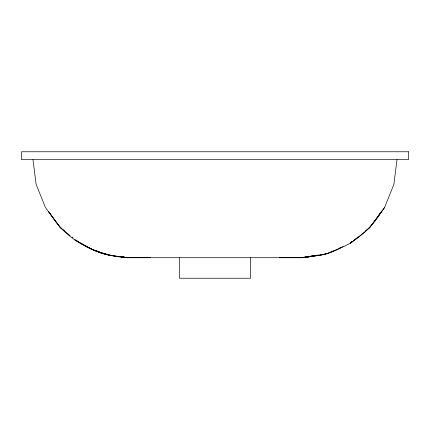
<?xml version="1.0" encoding="UTF-8"?>
<svg xmlns="http://www.w3.org/2000/svg" width="430" height="430" viewBox="0 0 430 430"><rect width="100%" height="100%" fill="white"/><g stroke="black" fill="none" stroke-linecap="round" stroke-linejoin="round"><path stroke-width="0.64" d="M397.024 159.675L393.853 184.422L384.544 207.566L369.698 227.615L364.817 231.985L350.273 243.273L344.134 246.374L327.526 253.523L320.893 255.119L302.752 257.704L279.382 257.704M377.121 217.591L381.302 211.802C373.772 224.89 362.603 234.834 350.273 243.273L352.315 241.622M384.544 207.566L369.698 227.615L365.608 230.91M353.336 240.8L355.895 238.741M356.916 237.914L357.937 237.091M343.054 246.573C336.185 250.496 328.756 253.716 320.93 255.081L302.564 257.71L322.016 254.533M350.563 242.525L352.294 241.59L350.541 242.466M339.48 248.099L340.646 247.508M333.513 250.824L327.526 253.523L324.435 254.049M122.539 256.936L127.07 257.71L302.93 257.71L309.944 256.517M311.218 256.296L312.492 256.081M309.842 256.511L302.93 257.71M311.132 256.296L312.422 256.076M118.239 256.468L127.436 257.71L127.07 257.71L150.618 257.704M121.325 256.812L118.787 256.447L120.755 256.769M122.631 256.963L124.587 257.183M125.893 257.333L129.161 257.704M127.436 257.71C112.407 256.565 97.293 253.399 84.361 245.288M116.922 256.291C91.735 252.738 66.999 239.134 52.879 217.591L60.302 227.615L70.047 235.619M114.907 255.925C100.195 254.872 87.317 247.035 74.852 239.827L92.273 249.572L109.698 255.312L127.253 257.704L122.738 256.947M122.055 256.957L127.253 257.704L122.652 256.936M120.029 256.495L121.341 256.715M106.183 254.151L102.474 253.523L96.487 250.824M119.948 256.495L121.244 256.715M82.001 244.041L83.183 244.665M75.868 240.058L78.518 242.079L77.54 241.311M72.025 237.005L73.025 237.79M64.392 230.91L60.302 227.615L48.536 211.528L52.519 217.085M52.487 217.064L45.456 207.566L36.147 184.422L32.976 159.675M250.561 257.71L250.561 278.231L179.439 278.231L179.439 257.71M317.867 255.21L300.839 257.704L317.867 255.21M408.5 151.768L21.5 151.768L21.5 159.675L408.5 159.675L408.5 151.768"/></g></svg>
